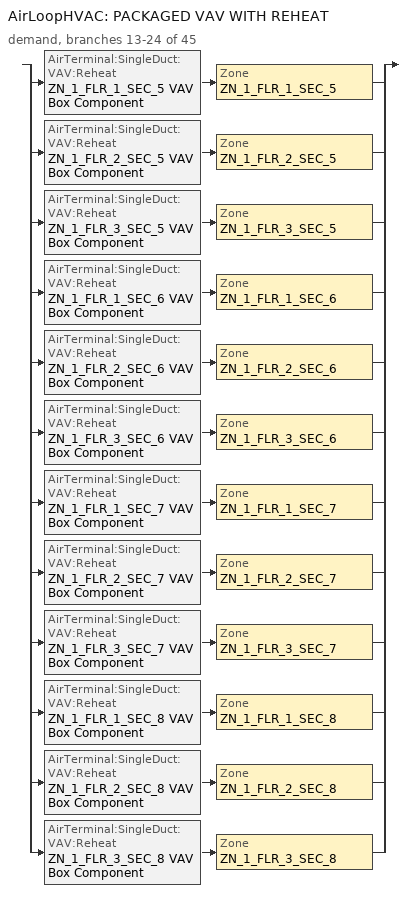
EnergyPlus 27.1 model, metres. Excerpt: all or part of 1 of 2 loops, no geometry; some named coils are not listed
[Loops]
AirLoopHVAC 'PACKAGED VAV WITH REHEAT'
 demand, branches 13-24 of 45: split
  | AirTerminal:SingleDuct:VAV:Reheat 'ZN_1_FLR_1_SEC_5 VAV Box Component' > Zone 'ZN_1_FLR_1_SEC_5'
  | AirTerminal:SingleDuct:VAV:Reheat 'ZN_1_FLR_2_SEC_5 VAV Box Component' > Zone 'ZN_1_FLR_2_SEC_5'
  | AirTerminal:SingleDuct:VAV:Reheat 'ZN_1_FLR_3_SEC_5 VAV Box Component' > Zone 'ZN_1_FLR_3_SEC_5'
  | AirTerminal:SingleDuct:VAV:Reheat 'ZN_1_FLR_1_SEC_6 VAV Box Component' > Zone 'ZN_1_FLR_1_SEC_6'
  | AirTerminal:SingleDuct:VAV:Reheat 'ZN_1_FLR_2_SEC_6 VAV Box Component' > Zone 'ZN_1_FLR_2_SEC_6'
  | AirTerminal:SingleDuct:VAV:Reheat 'ZN_1_FLR_3_SEC_6 VAV Box Component' > Zone 'ZN_1_FLR_3_SEC_6'
  | AirTerminal:SingleDuct:VAV:Reheat 'ZN_1_FLR_1_SEC_7 VAV Box Component' > Zone 'ZN_1_FLR_1_SEC_7'
  | AirTerminal:SingleDuct:VAV:Reheat 'ZN_1_FLR_2_SEC_7 VAV Box Component' > Zone 'ZN_1_FLR_2_SEC_7'
  | AirTerminal:SingleDuct:VAV:Reheat 'ZN_1_FLR_3_SEC_7 VAV Box Component' > Zone 'ZN_1_FLR_3_SEC_7'
  | AirTerminal:SingleDuct:VAV:Reheat 'ZN_1_FLR_1_SEC_8 VAV Box Component' > Zone 'ZN_1_FLR_1_SEC_8'
  | AirTerminal:SingleDuct:VAV:Reheat 'ZN_1_FLR_2_SEC_8 VAV Box Component' > Zone 'ZN_1_FLR_2_SEC_8'
  | AirTerminal:SingleDuct:VAV:Reheat 'ZN_1_FLR_3_SEC_8 VAV Box Component' > Zone 'ZN_1_FLR_3_SEC_8'
[ComponentCost:LineItem]
Name | Line Item Type | Item | Cost per Each {$} | Quantity | Cost per Unit of Output Capacity {$/kW}
Daylighting:ZN_1_FLR_1_SEC_5 | Daylighting:Controls | ZN_1_FLR_1_SEC_5 | 1 | 0
Infiltration:ZN_1_FLR_1_SEC_5 | General | ZN_1_FLR_1_SEC_5 | 1 | 0.0252
People:ZN_1_FLR_1_SEC_5 | General | ZN_1_FLR_1_SEC_5 | 1 | 1.8637
LIGHTING EQUIP:ZN_1_FLR_1_SEC_5 | Lights | ZN_1_FLR_1_SEC_5 |  |  | 1
ELECTRIC EQUIPMENT:ZN_1_FLR_1_SEC_5:MiscPlug | General | ZN_1_FLR_1_SEC_5 | 1 | 0.3746
Daylighting:ZN_1_FLR_2_SEC_5 | Daylighting:Controls | ZN_1_FLR_2_SEC_5 | 1 | 0
Infiltration:ZN_1_FLR_2_SEC_5 | General | ZN_1_FLR_2_SEC_5 | 1 | 0.0252
People:ZN_1_FLR_2_SEC_5 | General | ZN_1_FLR_2_SEC_5 | 1 | 1.8637
LIGHTING EQUIP:ZN_1_FLR_2_SEC_5 | Lights | ZN_1_FLR_2_SEC_5 |  |  | 1
ELECTRIC EQUIPMENT:ZN_1_FLR_2_SEC_5:MiscPlug | General | ZN_1_FLR_2_SEC_5 | 1 | 0.3746
Daylighting:ZN_1_FLR_3_SEC_5 | Daylighting:Controls | ZN_1_FLR_3_SEC_5 | 1 | 0
Infiltration:ZN_1_FLR_3_SEC_5 | General | ZN_1_FLR_3_SEC_5 | 1 | 0.0252
People:ZN_1_FLR_3_SEC_5 | General | ZN_1_FLR_3_SEC_5 | 1 | 1.8637
LIGHTING EQUIP:ZN_1_FLR_3_SEC_5 | Lights | ZN_1_FLR_3_SEC_5 |  |  | 1
ELECTRIC EQUIPMENT:ZN_1_FLR_3_SEC_5:MiscPlug | General | ZN_1_FLR_3_SEC_5 | 1 | 0.3746
Daylighting:ZN_1_FLR_1_SEC_6 | Daylighting:Controls | ZN_1_FLR_1_SEC_6 | 1 | 0
Infiltration:ZN_1_FLR_1_SEC_6 | General | ZN_1_FLR_1_SEC_6 | 1 | 0.0855
People:ZN_1_FLR_1_SEC_6 | General | ZN_1_FLR_1_SEC_6 | 1 | 6.3309
LIGHTING EQUIP:ZN_1_FLR_1_SEC_6 | Lights | ZN_1_FLR_1_SEC_6 |  |  | 1
ELECTRIC EQUIPMENT:ZN_1_FLR_1_SEC_6:MiscPlug | General | ZN_1_FLR_1_SEC_6 | 1 | 1.2727
Daylighting:ZN_1_FLR_2_SEC_6 | Daylighting:Controls | ZN_1_FLR_2_SEC_6 | 1 | 0
Infiltration:ZN_1_FLR_2_SEC_6 | General | ZN_1_FLR_2_SEC_6 | 1 | 0.0855
People:ZN_1_FLR_2_SEC_6 | General | ZN_1_FLR_2_SEC_6 | 1 | 6.3309
LIGHTING EQUIP:ZN_1_FLR_2_SEC_6 | Lights | ZN_1_FLR_2_SEC_6 |  |  | 1
ELECTRIC EQUIPMENT:ZN_1_FLR_2_SEC_6:MiscPlug | General | ZN_1_FLR_2_SEC_6 | 1 | 1.2727
Daylighting:ZN_1_FLR_3_SEC_6 | Daylighting:Controls | ZN_1_FLR_3_SEC_6 | 1 | 0
Infiltration:ZN_1_FLR_3_SEC_6 | General | ZN_1_FLR_3_SEC_6 | 1 | 0.0855
People:ZN_1_FLR_3_SEC_6 | General | ZN_1_FLR_3_SEC_6 | 1 | 6.3309
LIGHTING EQUIP:ZN_1_FLR_3_SEC_6 | Lights | ZN_1_FLR_3_SEC_6 |  |  | 1
ELECTRIC EQUIPMENT:ZN_1_FLR_3_SEC_6:MiscPlug | General | ZN_1_FLR_3_SEC_6 | 1 | 1.2727
Daylighting:ZN_1_FLR_1_SEC_7 | Daylighting:Controls | ZN_1_FLR_1_SEC_7 | 1 | 0
Infiltration:ZN_1_FLR_1_SEC_7 | General | ZN_1_FLR_1_SEC_7 | 1 | 0.0252
People:ZN_1_FLR_1_SEC_7 | General | ZN_1_FLR_1_SEC_7 | 1 | 1.8637
LIGHTING EQUIP:ZN_1_FLR_1_SEC_7 | Lights | ZN_1_FLR_1_SEC_7 |  |  | 1
ELECTRIC EQUIPMENT:ZN_1_FLR_1_SEC_7:MiscPlug | General | ZN_1_FLR_1_SEC_7 | 1 | 0.3746
Daylighting:ZN_1_FLR_2_SEC_7 | Daylighting:Controls | ZN_1_FLR_2_SEC_7 | 1 | 0
Infiltration:ZN_1_FLR_2_SEC_7 | General | ZN_1_FLR_2_SEC_7 | 1 | 0.0252
People:ZN_1_FLR_2_SEC_7 | General | ZN_1_FLR_2_SEC_7 | 1 | 1.8637
LIGHTING EQUIP:ZN_1_FLR_2_SEC_7 | Lights | ZN_1_FLR_2_SEC_7 |  |  | 1
ELECTRIC EQUIPMENT:ZN_1_FLR_2_SEC_7:MiscPlug | General | ZN_1_FLR_2_SEC_7 | 1 | 0.3746
Daylighting:ZN_1_FLR_3_SEC_7 | Daylighting:Controls | ZN_1_FLR_3_SEC_7 | 1 | 0
Infiltration:ZN_1_FLR_3_SEC_7 | General | ZN_1_FLR_3_SEC_7 | 1 | 0.0252
People:ZN_1_FLR_3_SEC_7 | General | ZN_1_FLR_3_SEC_7 | 1 | 1.8637
LIGHTING EQUIP:ZN_1_FLR_3_SEC_7 | Lights | ZN_1_FLR_3_SEC_7 |  |  | 1
ELECTRIC EQUIPMENT:ZN_1_FLR_3_SEC_7:MiscPlug | General | ZN_1_FLR_3_SEC_7 | 1 | 0.3746
Daylighting:ZN_1_FLR_1_SEC_8 | Daylighting:Controls | ZN_1_FLR_1_SEC_8 | 1 | 0
Infiltration:ZN_1_FLR_1_SEC_8 | General | ZN_1_FLR_1_SEC_8 | 1 | 0.0362
People:ZN_1_FLR_1_SEC_8 | General | ZN_1_FLR_1_SEC_8 | 1 | 2.6803
LIGHTING EQUIP:ZN_1_FLR_1_SEC_8 | Lights | ZN_1_FLR_1_SEC_8 |  |  | 1
ELECTRIC EQUIPMENT:ZN_1_FLR_1_SEC_8:MiscPlug | General | ZN_1_FLR_1_SEC_8 | 1 | 0.5388
Daylighting:ZN_1_FLR_2_SEC_8 | Daylighting:Controls | ZN_1_FLR_2_SEC_8 | 1 | 0
Infiltration:ZN_1_FLR_2_SEC_8 | General | ZN_1_FLR_2_SEC_8 | 1 | 0.0362
People:ZN_1_FLR_2_SEC_8 | General | ZN_1_FLR_2_SEC_8 | 1 | 2.6803
LIGHTING EQUIP:ZN_1_FLR_2_SEC_8 | Lights | ZN_1_FLR_2_SEC_8 |  |  | 1
ELECTRIC EQUIPMENT:ZN_1_FLR_2_SEC_8:MiscPlug | General | ZN_1_FLR_2_SEC_8 | 1 | 0.5388
Daylighting:ZN_1_FLR_3_SEC_8 | Daylighting:Controls | ZN_1_FLR_3_SEC_8 | 1 | 0
Infiltration:ZN_1_FLR_3_SEC_8 | General | ZN_1_FLR_3_SEC_8 | 1 | 0.0362
People:ZN_1_FLR_3_SEC_8 | General | ZN_1_FLR_3_SEC_8 | 1 | 2.6803
LIGHTING EQUIP:ZN_1_FLR_3_SEC_8 | Lights | ZN_1_FLR_3_SEC_8 |  |  | 1
ELECTRIC EQUIPMENT:ZN_1_FLR_3_SEC_8:MiscPlug | General | ZN_1_FLR_3_SEC_8 | 1 | 0.5388
[Sizing:Zone] Zone Cooling Design Supply Air Temperature Input Method=SupplyAirTemperature; Zone Cooling Design Supply Air Temperature {C}=14; Zone Heating Design Supply Air Temperature Input Method=SupplyAirTemperature; Zone Heating Design Supply Air Temperature {C}=40; Zone Cooling Design Supply Air Humidity Ratio {kgWater/kgDryAir}=0.0085; Zone Heating Design Supply Air Humidity Ratio {kgWater/kgDryAir}=0.008; Zone Heating Sizing Factor=0; Zone Cooling Sizing Factor=0; Cooling Design Air Flow Method=DesignDay; Cooling Design Air Flow Rate {m3/s}=0; Cooling Minimum Air Flow {m3/s}=0; Cooling Minimum Air Flow Fraction=0; Heating Design Air Flow Method=DesignDay; Heating Design Air Flow Rate {m3/s}=0
Name | Design Specification Outdoor Air Object
ZN_1_FLR_1_SEC_5 | SZ DSOA ZN_1_FLR_1_SEC_5
ZN_1_FLR_2_SEC_5 | SZ DSOA ZN_1_FLR_2_SEC_5
ZN_1_FLR_3_SEC_5 | SZ DSOA ZN_1_FLR_3_SEC_5
ZN_1_FLR_1_SEC_6 | SZ DSOA ZN_1_FLR_1_SEC_6
ZN_1_FLR_2_SEC_6 | SZ DSOA ZN_1_FLR_2_SEC_6
ZN_1_FLR_3_SEC_6 | SZ DSOA ZN_1_FLR_3_SEC_6
ZN_1_FLR_1_SEC_7 | SZ DSOA ZN_1_FLR_1_SEC_7
ZN_1_FLR_2_SEC_7 | SZ DSOA ZN_1_FLR_2_SEC_7
ZN_1_FLR_3_SEC_7 | SZ DSOA ZN_1_FLR_3_SEC_7
ZN_1_FLR_1_SEC_8 | SZ DSOA ZN_1_FLR_1_SEC_8
ZN_1_FLR_2_SEC_8 | SZ DSOA ZN_1_FLR_2_SEC_8
ZN_1_FLR_3_SEC_8 | SZ DSOA ZN_1_FLR_3_SEC_8
[DesignSpecification:OutdoorAir] Outdoor Air Method=Flow/Zone; Outdoor Air Flow per Zone Floor Area {m3/s-m2}=0
Name | Outdoor Air Flow per Zone {m3/s}
SZ DSOA ZN_1_FLR_1_SEC_5; SZ DSOA ZN_1_FLR_2_SEC_5; SZ DSOA ZN_1_FLR_3_SEC_5; SZ DSOA ZN_1_FLR_1_SEC_7; SZ DSOA ZN_1_FLR_2_SEC_7; SZ DSOA ZN_1_FLR_3_SEC_7 | 0.0186979
SZ DSOA ZN_1_FLR_1_SEC_6; SZ DSOA ZN_1_FLR_2_SEC_6; SZ DSOA ZN_1_FLR_3_SEC_6 | 0.0635154
SZ DSOA ZN_1_FLR_1_SEC_8; SZ DSOA ZN_1_FLR_2_SEC_8; SZ DSOA ZN_1_FLR_3_SEC_8 | 0.0268905
[ZoneControl:Thermostat] Control Type Schedule=Dual Zone Control Type Sched
Name | Zone or ZoneList | Control 1
ZN_1_FLR_1_SEC_5 Thermostat | ZN_1_FLR_1_SEC_5 | ZN_1_FLR_1_SEC_5 DualSPSched
ZN_1_FLR_2_SEC_5 Thermostat | ZN_1_FLR_2_SEC_5 | ZN_1_FLR_2_SEC_5 DualSPSched
ZN_1_FLR_3_SEC_5 Thermostat | ZN_1_FLR_3_SEC_5 | ZN_1_FLR_3_SEC_5 DualSPSched
ZN_1_FLR_1_SEC_6 Thermostat | ZN_1_FLR_1_SEC_6 | ZN_1_FLR_1_SEC_6 DualSPSched
ZN_1_FLR_2_SEC_6 Thermostat | ZN_1_FLR_2_SEC_6 | ZN_1_FLR_2_SEC_6 DualSPSched
ZN_1_FLR_3_SEC_6 Thermostat | ZN_1_FLR_3_SEC_6 | ZN_1_FLR_3_SEC_6 DualSPSched
ZN_1_FLR_1_SEC_7 Thermostat | ZN_1_FLR_1_SEC_7 | ZN_1_FLR_1_SEC_7 DualSPSched
ZN_1_FLR_2_SEC_7 Thermostat | ZN_1_FLR_2_SEC_7 | ZN_1_FLR_2_SEC_7 DualSPSched
ZN_1_FLR_3_SEC_7 Thermostat | ZN_1_FLR_3_SEC_7 | ZN_1_FLR_3_SEC_7 DualSPSched
ZN_1_FLR_1_SEC_8 Thermostat | ZN_1_FLR_1_SEC_8 | ZN_1_FLR_1_SEC_8 DualSPSched
ZN_1_FLR_2_SEC_8 Thermostat | ZN_1_FLR_2_SEC_8 | ZN_1_FLR_2_SEC_8 DualSPSched
ZN_1_FLR_3_SEC_8 Thermostat | ZN_1_FLR_3_SEC_8 | ZN_1_FLR_3_SEC_8 DualSPSched
[ThermostatSetpoint:DualSetpoint] Heating Setpoint Temperature Schedule=HtgSetP_Sch; Cooling Setpoint Temperature Schedule=ClgSetP_Sch
ZN_1_FLR_1_SEC_5 DualSPSched; ZN_1_FLR_2_SEC_5 DualSPSched; ZN_1_FLR_3_SEC_5 DualSPSched; ZN_1_FLR_1_SEC_6 DualSPSched; ZN_1_FLR_2_SEC_6 DualSPSched; ZN_1_FLR_3_SEC_6 DualSPSched; ZN_1_FLR_1_SEC_7 DualSPSched; ZN_1_FLR_2_SEC_7 DualSPSched; ZN_1_FLR_3_SEC_7 DualSPSched; ZN_1_FLR_1_SEC_8 DualSPSched; ZN_1_FLR_2_SEC_8 DualSPSched; ZN_1_FLR_3_SEC_8 DualSPSched
[Zone equipment]
ZN_1_FLR_1_SEC_5: ZN_1_FLR_1_SEC_5 VAV Box Component
ZN_1_FLR_2_SEC_5: ZN_1_FLR_2_SEC_5 VAV Box Component
ZN_1_FLR_3_SEC_5: ZN_1_FLR_3_SEC_5 VAV Box Component
ZN_1_FLR_1_SEC_6: ZN_1_FLR_1_SEC_6 VAV Box Component
ZN_1_FLR_2_SEC_6: ZN_1_FLR_2_SEC_6 VAV Box Component
ZN_1_FLR_3_SEC_6: ZN_1_FLR_3_SEC_6 VAV Box Component
ZN_1_FLR_1_SEC_7: ZN_1_FLR_1_SEC_7 VAV Box Component
ZN_1_FLR_2_SEC_7: ZN_1_FLR_2_SEC_7 VAV Box Component
ZN_1_FLR_3_SEC_7: ZN_1_FLR_3_SEC_7 VAV Box Component
ZN_1_FLR_1_SEC_8: ZN_1_FLR_1_SEC_8 VAV Box Component
ZN_1_FLR_2_SEC_8: ZN_1_FLR_2_SEC_8 VAV Box Component
ZN_1_FLR_3_SEC_8: ZN_1_FLR_3_SEC_8 VAV Box Component
[AirTerminal:SingleDuct:VAV:Reheat] Availability Schedule=ALWAYS_ON; Maximum Air Flow Rate {m3/s}=AUTOSIZE; Zone Minimum Air Flow Input Method=Constant; Constant Minimum Air Flow Fraction=0.3; Maximum Hot Water or Steam Flow Rate {m3/s}=AUTOSIZE; Minimum Hot Water or Steam Flow Rate {m3/s}=0; Convergence Tolerance=0.001; Damper Heating Action=Reverse
Name | Reheat Coil
ZN_1_FLR_1_SEC_5 VAV Box Component | ZN_1_FLR_1_SEC_5 VAV Box Reheat Coil
ZN_1_FLR_2_SEC_5 VAV Box Component | ZN_1_FLR_2_SEC_5 VAV Box Reheat Coil
ZN_1_FLR_3_SEC_5 VAV Box Component | ZN_1_FLR_3_SEC_5 VAV Box Reheat Coil
ZN_1_FLR_1_SEC_6 VAV Box Component | ZN_1_FLR_1_SEC_6 VAV Box Reheat Coil
ZN_1_FLR_2_SEC_6 VAV Box Component | ZN_1_FLR_2_SEC_6 VAV Box Reheat Coil
ZN_1_FLR_3_SEC_6 VAV Box Component | ZN_1_FLR_3_SEC_6 VAV Box Reheat Coil
ZN_1_FLR_1_SEC_7 VAV Box Component | ZN_1_FLR_1_SEC_7 VAV Box Reheat Coil
ZN_1_FLR_2_SEC_7 VAV Box Component | ZN_1_FLR_2_SEC_7 VAV Box Reheat Coil
ZN_1_FLR_3_SEC_7 VAV Box Component | ZN_1_FLR_3_SEC_7 VAV Box Reheat Coil
ZN_1_FLR_1_SEC_8 VAV Box Component | ZN_1_FLR_1_SEC_8 VAV Box Reheat Coil
ZN_1_FLR_2_SEC_8 VAV Box Component | ZN_1_FLR_2_SEC_8 VAV Box Reheat Coil
ZN_1_FLR_3_SEC_8 VAV Box Component | ZN_1_FLR_3_SEC_8 VAV Box Reheat Coil
[Schedule:Compact]
ALWAYS_ON: Through: 12/31, For: AllDays, Until: 24:00, 1
HTGSETP_SCH: Through: 12/31, For: Weekdays WinterDesignDay, Until: 06:00, 13, Until: 19:00, 21, Until: 24:00, 13, For SummerDesignDay, Until: 24:00, 13, For: Saturday, Until: 06:00, 13, Until: 13:00, 21, Until: 24:00, 13, For: Sunday Holidays AllOtherDays, Until: 24:00, 13
CLGSETP_SCH: Through: 12/31, For: Weekdays SummerDesignDay, Until: 06:00, 33, Until: 22:00, 24, Until: 24:00, 33, For: Saturday, Until: 06:00, 33, Until: 18:00, 24, Until: 24:00, 33, For WinterDesignDay, Until: 24:00, 33, For: Sunday Holidays AllOtherDays, Until: 24:00, 33
Dual Zone Control Type Sched: Through: 12/31, For: AllDays, Until: 24:00, 4
